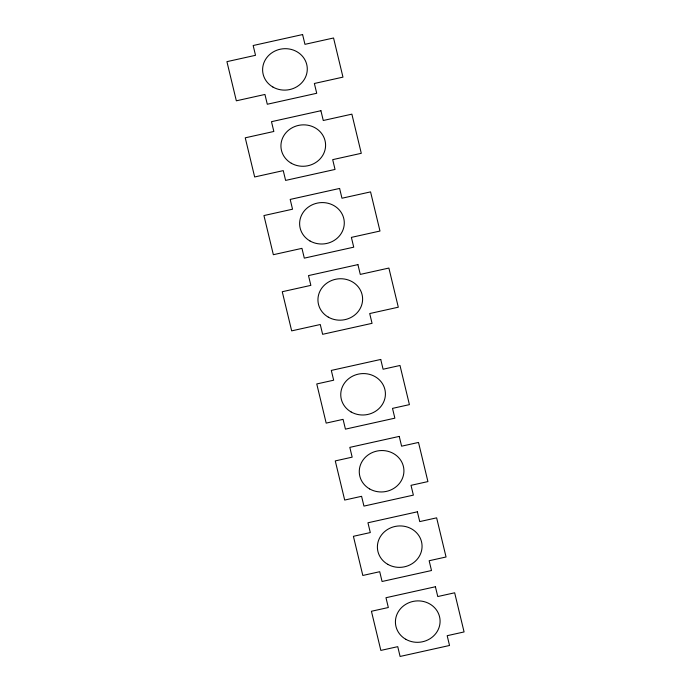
<?xml version="1.0" encoding="UTF-8"?>
<svg xmlns="http://www.w3.org/2000/svg" width="691" height="691" viewBox="0 0 691 691"><rect width="100%" height="100%" fill="white"/><g stroke="black" fill="none" stroke-linecap="round" stroke-linejoin="round"><path stroke-width="1.04" d="M302.598 34.55L253.165 45.52L255.523 55.306L226.924 61.654L236.339 100.808L264.938 94.46L267.296 104.246L316.72 93.276L314.37 83.481L342.969 77.133L333.554 37.988L304.956 44.336L302.598 34.55M320.918 110.715L271.485 121.685L273.843 131.471L245.245 137.82L254.659 176.974L283.258 170.625L285.608 180.411L335.04 169.442L332.691 159.647L361.289 153.307L351.874 114.153L323.267 120.502L320.918 110.715M339.609 188.444L290.185 199.423L292.535 209.209L263.936 215.557L273.351 254.703L301.95 248.354L304.308 258.14L353.732 247.171L351.382 237.384L379.981 231.036L370.566 191.891L341.967 198.231L339.609 188.444M357.929 264.61L308.497 275.588L310.855 285.374L282.256 291.723L291.671 330.868L320.27 324.52L322.628 334.306L372.052 323.336L369.702 313.55L398.301 307.201L388.886 268.056L360.287 274.405L357.929 264.61M380.741 359.45L331.309 370.419L333.667 380.205L316.763 383.954L326.178 423.108L343.082 419.351L345.431 429.137L394.863 418.167L392.505 408.381L409.409 404.632L399.994 365.479L383.09 369.236L380.741 359.45M399.243 436.401L349.819 447.371L352.168 457.157L335.273 460.914L344.688 500.059L361.583 496.311L363.941 506.097L413.373 495.127L411.015 485.332L427.919 481.584L418.504 442.439L401.601 446.187L399.243 436.401M417.381 511.806L367.949 522.776L370.307 532.562L353.403 536.311L362.818 575.465L379.722 571.707L382.071 581.494L431.504 570.524L429.154 560.738L446.049 556.989L436.634 517.844L419.739 521.593L417.381 511.806M435.408 586.754L385.975 597.724L388.333 607.519L371.43 611.267L380.845 650.412L397.748 646.664L400.098 656.45L449.53 645.48L447.181 635.694L464.076 631.937L454.661 592.792L437.766 596.54L435.408 586.754M272.954 87.066A22.354 20.695 -6.4 0 0 307.262 69.938A22.354 20.695 -6.4 0 0 274.621 51.194A22.354 20.695 -6.4 0 0 272.954 87.066M387.737 564.314A22.354 20.695 -6.4 0 0 422.046 547.194A22.354 20.695 -6.4 0 0 389.404 528.442A22.354 20.695 -6.4 0 0 387.737 564.314M405.764 639.27A22.354 20.695 -6.4 0 0 440.072 622.142A22.354 20.695 -6.4 0 0 407.431 603.398A22.354 20.695 -6.4 0 0 405.764 639.27M291.274 163.231A22.354 20.695 -6.4 0 0 325.573 146.103A22.354 20.695 -6.4 0 0 292.941 127.36A22.354 20.695 -6.4 0 0 291.274 163.231M309.965 240.96A22.354 20.695 -6.4 0 0 344.273 223.832A22.354 20.695 -6.4 0 0 311.632 205.089A22.354 20.695 -6.4 0 0 309.965 240.96M328.285 317.126A22.354 20.695 -6.4 0 0 362.594 299.998A22.354 20.695 -6.4 0 0 329.952 281.254A22.354 20.695 -6.4 0 0 328.285 317.126M369.607 488.917A22.354 20.695 -6.4 0 0 403.907 471.789A22.354 20.695 -6.4 0 0 371.274 453.046A22.354 20.695 -6.4 0 0 369.607 488.917M351.097 411.957A22.354 20.695 -6.4 0 0 385.397 394.829A22.354 20.695 -6.4 0 0 352.764 376.085A22.354 20.695 -6.4 0 0 351.097 411.957"/></g></svg>
